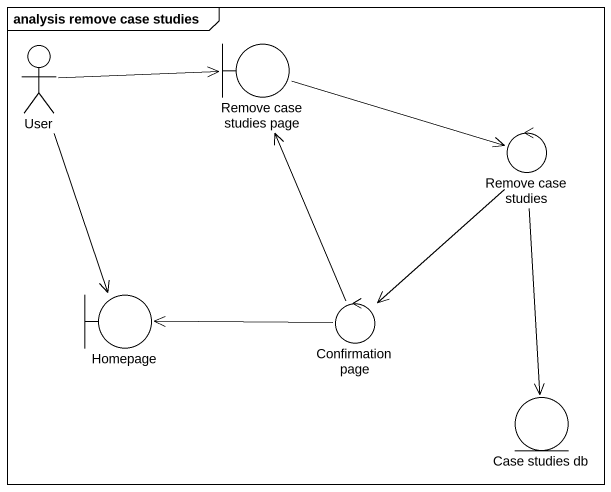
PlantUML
@startuml
mainframe analysis remove case studies
actor User
boundary "Remove case studies page" as Remove_case_studies_page
control "Remove case studies" as Remove_case_studies
boundary Homepage
control "Confirmation page" as Confirmation_page
entity "Case studies db" as Case_studies_db
User -right-> Remove_case_studies_page
User --> Homepage
Remove_case_studies_page -right-> Remove_case_studies
Remove_case_studies --> Confirmation_page
Remove_case_studies --> Case_studies_db
Confirmation_page -up-> Remove_case_studies_page
Confirmation_page -left-> Homepage
@enduml
